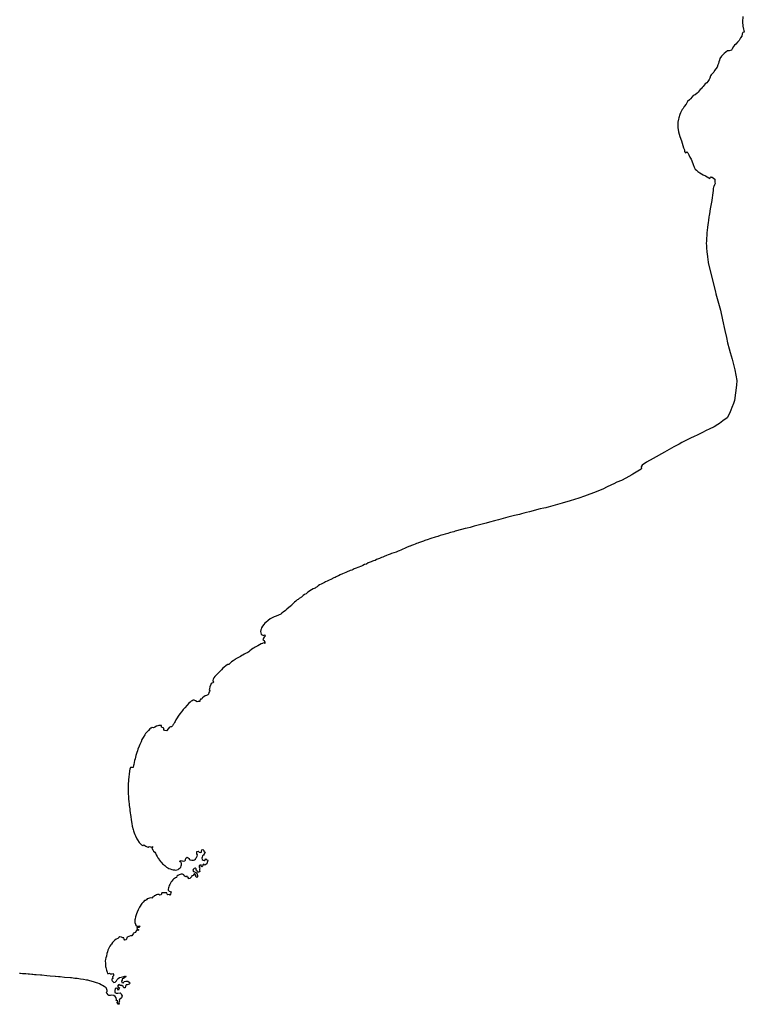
# Model space of a CAD drawing. Extents: x -74 to -34.8, y -33.8 to 5.3.
# Drawn here: x -42.18 to -40.961, y -22.998 to -21.34 of the extents above; entities that cross this region are included whole.
import ezdxf

# ---------------------------------------------------------------- set-up
doc = ezdxf.new("R2010")
doc.units = 0
doc.header["$LTSCALE"] = 2
doc.layers.add('UFEBRASIL', color=7, linetype='Continuous')

msp = doc.modelspace()

# ---------------------------------------------------------------- linework, layer by layer
at = {"layer": 'UFEBRASIL'}
msp.add_lwpolyline([(-40.9633, -21.335), (-40.9637, -21.344), (-40.9633, -21.3511), (-40.9621, -21.3562), (-40.9613, -21.3583), (-40.9606, -21.3614), (-40.9629, -21.3619), (-40.9641, -21.3639), (-40.9645, -21.3677), (-40.9671, -21.3707), (-40.969, -21.3755), (-40.9721, -21.378), (-40.9749, -21.3816), (-40.9769, -21.3832), (-40.9788, -21.3856), (-40.9809, -21.3892), (-40.9821, -21.3918), (-40.9859, -21.3926), (-40.9887, -21.3929), (-40.9918, -21.3947), (-40.9947, -21.397), (-40.9968, -21.3993), (-40.9989, -21.4019), (-41.0016, -21.4055), (-41.0024, -21.4085), (-41.0034, -21.4113), (-41.0043, -21.4139), (-41.0054, -21.4162), (-41.0062, -21.4201), (-41.0087, -21.4232), (-41.0107, -21.4258), (-41.0119, -21.4285), (-41.0149, -21.4314), (-41.0162, -21.4329), (-41.0173, -21.4349), (-41.0186, -21.4386), (-41.02, -21.4412), (-41.022, -21.4444), (-41.0221, -21.4445), (-41.0236, -21.4465), (-41.0266, -21.4483), (-41.028, -21.4506), (-41.0297, -21.4529), (-41.0316, -21.4543), (-41.0335, -21.4565), (-41.0351, -21.4579), (-41.0365, -21.4599), (-41.038, -21.4624), (-41.0402, -21.4642), (-41.0433, -21.4667), (-41.0467, -21.4681), (-41.0485, -21.47), (-41.0513, -21.4735), (-41.0531, -21.4753), (-41.0561, -21.4782), (-41.0585, -21.4826), (-41.0617, -21.4865), (-41.0637, -21.4896), (-41.0653, -21.4915), (-41.0682, -21.4972), (-41.0692, -21.4998), (-41.0709, -21.5054), (-41.0715, -21.5076), (-41.0726, -21.513), (-41.0726, -21.5169), (-41.0725, -21.5219), (-41.0713, -21.5288), (-41.0693, -21.5367), (-41.0666, -21.5443), (-41.0629, -21.556), (-41.0611, -21.5594), (-41.0611, -21.562), (-41.0598, -21.5641), (-41.0576, -21.5629), (-41.0557, -21.5643), (-41.0542, -21.5679), (-41.0525, -21.5714), (-41.0502, -21.5749), (-41.0489, -21.5777), (-41.0465, -21.5842), (-41.0451, -21.5884), (-41.0433, -21.5916), (-41.041, -21.5937), (-41.039, -21.5957), (-41.0357, -21.5982), (-41.0324, -21.5995), (-41.0296, -21.6012), (-41.0261, -21.603), (-41.0229, -21.6047), (-41.0201, -21.6063), (-41.0184, -21.6074), (-41.0171, -21.604), (-41.0162, -21.6055), (-41.0149, -21.6055), (-41.0145, -21.6053), (-41.0102, -21.6088), (-41.0101, -21.6135), (-41.0095, -21.6159), (-41.0108, -21.618), (-41.0121, -21.6209), (-41.0125, -21.6224), (-41.013, -21.6244), (-41.0132, -21.6282), (-41.0138, -21.6313), (-41.0144, -21.636), (-41.0148, -21.6396), (-41.0154, -21.6445), (-41.0178, -21.6587), (-41.0192, -21.6669), (-41.0197, -21.6699), (-41.0201, -21.6723), (-41.0211, -21.6782), (-41.0216, -21.6816), (-41.0222, -21.6853), (-41.0228, -21.6894), (-41.0233, -21.6953), (-41.0235, -21.6985), (-41.0237, -21.7017), (-41.0239, -21.7042), (-41.0241, -21.7074), (-41.0244, -21.7122), (-41.0247, -21.7177), (-41.0245, -21.7199), (-41.0242, -21.7241), (-41.0238, -21.7308), (-41.0227, -21.7388), (-41.0225, -21.7403), (-41.0222, -21.743), (-41.0214, -21.7497), (-41.0093, -21.7981), (-41.0084, -21.8017), (-41.0064, -21.8097), (-41.0053, -21.8135), (-41.0009, -21.8294), (-40.9973, -21.8456), (-40.9934, -21.8634), (-40.9907, -21.8755), (-40.9888, -21.8844), (-40.9863, -21.8941), (-40.9846, -21.9007), (-40.9812, -21.9115), (-40.9793, -21.9187), (-40.9767, -21.9295), (-40.9734, -21.9474), (-40.974, -21.9556), (-40.9771, -21.9811), (-40.979, -21.9866), (-40.9814, -21.9932), (-40.9831, -21.9975), (-40.9857, -22.0029), (-40.9897, -22.0106), (-40.9966, -22.0157), (-41.0026, -22.0202), (-41.0049, -22.0216), (-41.0114, -22.0254), (-41.0197, -22.0295), (-41.0247, -22.0319), (-41.0311, -22.035), (-41.0391, -22.0389), (-41.0459, -22.0422), (-41.0503, -22.0442), (-41.0579, -22.0481), (-41.0611, -22.0497), (-41.0655, -22.052), (-41.0705, -22.0545), (-41.079, -22.0591), (-41.0948, -22.0681), (-41.1141, -22.079), (-41.125, -22.085), (-41.1324, -22.0904), (-41.1341, -22.0927), (-41.1338, -22.0955), (-41.1345, -22.097), (-41.1482, -22.1055), (-41.1498, -22.1063), (-41.1598, -22.1118), (-41.1676, -22.116), (-41.1752, -22.1188), (-41.1775, -22.1199), (-41.178, -22.1203), (-41.1805, -22.1216), (-41.1841, -22.1235), (-41.1926, -22.1274), (-41.1979, -22.1299), (-41.2098, -22.1348), (-41.2295, -22.1421), (-41.2393, -22.1454), (-41.2464, -22.1479), (-41.254, -22.1503), (-41.267, -22.1541), (-41.2907, -22.1607), (-41.2929, -22.1612), (-41.295, -22.1617), (-41.298, -22.1624), (-41.304, -22.1638), (-41.322, -22.1688), (-41.327, -22.17), (-41.332, -22.1712), (-41.3358, -22.172), (-41.339, -22.1729), (-41.3473, -22.175), (-41.3586, -22.1777), (-41.3744, -22.1822), (-41.3811, -22.184), (-41.3896, -22.1862), (-41.3951, -22.1876), (-41.4155, -22.193), (-41.4222, -22.1948), (-41.427, -22.196), (-41.4308, -22.197), (-41.4368, -22.1986), (-41.4472, -22.2014), (-41.4495, -22.2021), (-41.4522, -22.2028), (-41.4551, -22.2036), (-41.4569, -22.2041), (-41.4596, -22.2049), (-41.4621, -22.2056), (-41.4644, -22.2063), (-41.4681, -22.2074), (-41.4726, -22.2087), (-41.4767, -22.21), (-41.4787, -22.2105), (-41.4809, -22.2114), (-41.4882, -22.2135), (-41.4943, -22.2156), (-41.4968, -22.2164), (-41.4986, -22.217), (-41.5009, -22.2179), (-41.509, -22.2209), (-41.5104, -22.2214), (-41.5124, -22.2222), (-41.5147, -22.2231), (-41.5174, -22.2242), (-41.5193, -22.2249), (-41.5207, -22.2255), (-41.5232, -22.2265), (-41.5239, -22.2267), (-41.5279, -22.2283), (-41.5316, -22.2299), (-41.5366, -22.2321), (-41.5386, -22.2331), (-41.5414, -22.2342), (-41.5433, -22.2347), (-41.5468, -22.2366), (-41.5504, -22.2376), (-41.5545, -22.239), (-41.5566, -22.2398), (-41.56, -22.2412), (-41.5628, -22.2421), (-41.5632, -22.2424), (-41.5668, -22.2436), (-41.5694, -22.2448), (-41.5711, -22.2454), (-41.5745, -22.2471), (-41.5766, -22.2476), (-41.5798, -22.2488), (-41.5821, -22.2504), (-41.5847, -22.2513), (-41.5865, -22.252), (-41.5885, -22.2526), (-41.5919, -22.2541), (-41.5936, -22.2548), (-41.5969, -22.2566), (-41.6001, -22.2575), (-41.6029, -22.2591), (-41.6049, -22.2599), (-41.611, -22.2622), (-41.614, -22.2637), (-41.6175, -22.2649), (-41.6191, -22.2657), (-41.6212, -22.2666), (-41.6242, -22.2677), (-41.6252, -22.268), (-41.6289, -22.2698), (-41.6314, -22.271), (-41.6342, -22.2722), (-41.637, -22.2733), (-41.6411, -22.275), (-41.6439, -22.2763), (-41.6453, -22.2772), (-41.6475, -22.278), (-41.6494, -22.279), (-41.6517, -22.2798), (-41.6569, -22.2826), (-41.6594, -22.2837), (-41.6631, -22.2853), (-41.6654, -22.2867), (-41.6674, -22.2878), (-41.6727, -22.2905), (-41.6757, -22.2917), (-41.6779, -22.2933), (-41.6799, -22.2948), (-41.682, -22.2962), (-41.6831, -22.297), (-41.6862, -22.2985), (-41.689, -22.3001), (-41.6954, -22.3041), (-41.6971, -22.3056), (-41.6983, -22.3065), (-41.701, -22.308), (-41.7032, -22.3097), (-41.7053, -22.3115), (-41.7063, -22.3123), (-41.7097, -22.3147), (-41.7117, -22.3162), (-41.7131, -22.3168), (-41.7155, -22.3189), (-41.7177, -22.321), (-41.7204, -22.3235), (-41.7225, -22.3255), (-41.723, -22.3261), (-41.7253, -22.3279), (-41.7274, -22.3299), (-41.731, -22.3327), (-41.7331, -22.3346), (-41.7352, -22.3363), (-41.7361, -22.3371), (-41.7394, -22.3394), (-41.7409, -22.3407), (-41.745, -22.3428), (-41.7489, -22.3442), (-41.7503, -22.3451), (-41.7519, -22.3455), (-41.7552, -22.3471), (-41.7568, -22.3476), (-41.7589, -22.349), (-41.7619, -22.3515), (-41.763, -22.3523), (-41.7656, -22.3543), (-41.7679, -22.3563), (-41.7694, -22.3586), (-41.7718, -22.3612), (-41.7734, -22.3637), (-41.7739, -22.366), (-41.7744, -22.3673), (-41.7748, -22.3699), (-41.7739, -22.3745), (-41.7721, -22.3758), (-41.7702, -22.3769), (-41.7678, -22.3757), (-41.767, -22.3778), (-41.769, -22.3799), (-41.7699, -22.3813), (-41.7711, -22.3844), (-41.7691, -22.3852), (-41.769, -22.3852), (-41.7675, -22.388), (-41.7678, -22.3902), (-41.7689, -22.3894), (-41.771, -22.3897), (-41.7719, -22.3901), (-41.774, -22.3911), (-41.777, -22.3927), (-41.7797, -22.3941), (-41.7809, -22.3947), (-41.784, -22.3964), (-41.7858, -22.3976), (-41.7878, -22.3987), (-41.7905, -22.4002), (-41.793, -22.4024), (-41.7945, -22.4043), (-41.7964, -22.4052), (-41.8003, -22.4074), (-41.8023, -22.4085), (-41.8046, -22.41), (-41.8066, -22.4108), (-41.8087, -22.4121), (-41.8101, -22.4129), (-41.8133, -22.4144), (-41.8164, -22.4162), (-41.8177, -22.417), (-41.8213, -22.4194), (-41.8239, -22.4212), (-41.8258, -22.4226), (-41.8286, -22.4257), (-41.8305, -22.4255), (-41.8313, -22.4261), (-41.8334, -22.4278), (-41.8361, -22.4302), (-41.8385, -22.4321), (-41.8408, -22.4347), (-41.8439, -22.4382), (-41.8517, -22.4457), (-41.8539, -22.4483), (-41.8548, -22.4503), (-41.8551, -22.4525), (-41.8541, -22.4552), (-41.8551, -22.4563), (-41.857, -22.4572), (-41.8579, -22.4576), (-41.8589, -22.4594), (-41.8602, -22.463), (-41.8609, -22.4664), (-41.8617, -22.4683), (-41.8601, -22.4701), (-41.8609, -22.471), (-41.8623, -22.4728), (-41.8626, -22.4754), (-41.8639, -22.477), (-41.866, -22.4776), (-41.8682, -22.4784), (-41.8706, -22.4801), (-41.8726, -22.4811), (-41.8735, -22.4831), (-41.8743, -22.4841), (-41.876, -22.4843), (-41.8774, -22.4865), (-41.8773, -22.488), (-41.8799, -22.4881), (-41.8819, -22.4884), (-41.8844, -22.4871), (-41.8866, -22.4858), (-41.8885, -22.4859), (-41.8903, -22.4866), (-41.8916, -22.4872), (-41.8936, -22.4888), (-41.8956, -22.4906), (-41.8987, -22.494), (-41.9025, -22.4986), (-41.9051, -22.5017), (-41.9064, -22.5032), (-41.9081, -22.5054), (-41.9107, -22.5086), (-41.9137, -22.5126), (-41.9156, -22.5154), (-41.9177, -22.5187), (-41.9187, -22.5214), (-41.9199, -22.5233), (-41.9207, -22.5255), (-41.9221, -22.5267), (-41.9231, -22.5291), (-41.9247, -22.5306), (-41.9266, -22.5305), (-41.9286, -22.5319), (-41.93, -22.5336), (-41.9334, -22.5374), (-41.9359, -22.5366), (-41.9378, -22.5361), (-41.9377, -22.533), (-41.9392, -22.5321), (-41.942, -22.5313), (-41.942, -22.5286), (-41.9441, -22.5282), (-41.9462, -22.5284), (-41.9479, -22.5289), (-41.9503, -22.5296), (-41.9531, -22.531), (-41.9554, -22.5323), (-41.9574, -22.5315), (-41.9593, -22.5327), (-41.9596, -22.5329), (-41.9612, -22.5341), (-41.9638, -22.5366), (-41.967, -22.5402), (-41.9684, -22.542), (-41.9697, -22.5441), (-41.9726, -22.5486), (-41.9746, -22.5522), (-41.9762, -22.5556), (-41.9784, -22.5606), (-41.9793, -22.563), (-41.9813, -22.5681), (-41.9823, -22.571), (-41.9833, -22.574), (-41.9847, -22.579), (-41.9862, -22.5843), (-41.987, -22.5875), (-41.9876, -22.5906), (-41.9883, -22.5941), (-41.9886, -22.5958), (-41.9895, -22.599), (-41.9917, -22.5992), (-41.994, -22.5988), (-41.995, -22.602), (-41.9956, -22.6047), (-41.9958, -22.6059), (-41.9963, -22.6096), (-41.9964, -22.6103), (-41.9968, -22.6147), (-41.9972, -22.62), (-41.9977, -22.6284), (-41.9979, -22.6321), (-41.9979, -22.6369), (-41.9979, -22.6403), (-41.9977, -22.6445), (-41.9975, -22.6468), (-41.9974, -22.6491), (-41.9971, -22.6525), (-41.9968, -22.6565), (-41.9963, -22.6609), (-41.996, -22.6632), (-41.9953, -22.6688), (-41.9951, -22.6708), (-41.9945, -22.6757), (-41.9941, -22.6783), (-41.9925, -22.6903), (-41.9919, -22.6934), (-41.9912, -22.6979), (-41.9895, -22.7036), (-41.9887, -22.7057), (-41.9875, -22.7092), (-41.9865, -22.712), (-41.9856, -22.714), (-41.9832, -22.7191), (-41.9824, -22.7207), (-41.9795, -22.7254), (-41.9779, -22.7272), (-41.9754, -22.729), (-41.9732, -22.7301), (-41.9712, -22.7292), (-41.9697, -22.7304), (-41.968, -22.7316), (-41.966, -22.7324), (-41.9641, -22.7331), (-41.9623, -22.7321), (-41.9603, -22.7324), (-41.9583, -22.733), (-41.9564, -22.7322), (-41.9574, -22.7338), (-41.9581, -22.7352), (-41.9566, -22.7378), (-41.9551, -22.7398), (-41.9532, -22.7416), (-41.9516, -22.7434), (-41.9507, -22.746), (-41.9493, -22.7489), (-41.9478, -22.7509), (-41.947, -22.7519), (-41.9454, -22.7546), (-41.9428, -22.7577), (-41.9413, -22.7593), (-41.9398, -22.761), (-41.9382, -22.7625), (-41.9366, -22.764), (-41.9363, -22.7642), (-41.9331, -22.7666), (-41.9313, -22.7678), (-41.9295, -22.7688), (-41.9274, -22.7697), (-41.9243, -22.7707), (-41.9221, -22.7712), (-41.92, -22.7715), (-41.9179, -22.7716), (-41.9159, -22.7713), (-41.9138, -22.7706), (-41.9121, -22.7693), (-41.9104, -22.7682), (-41.9092, -22.7668), (-41.9085, -22.7647), (-41.9079, -22.7629), (-41.9082, -22.7607), (-41.9087, -22.7586), (-41.9107, -22.7579), (-41.9104, -22.756), (-41.9085, -22.7555), (-41.9068, -22.7564), (-41.9047, -22.7569), (-41.9027, -22.7564), (-41.9013, -22.7553), (-41.9011, -22.7532), (-41.9003, -22.7513), (-41.8987, -22.75), (-41.897, -22.751), (-41.8954, -22.7523), (-41.8949, -22.7541), (-41.8932, -22.7547), (-41.8905, -22.7553), (-41.8881, -22.7551), (-41.886, -22.7544), (-41.8843, -22.7532), (-41.8839, -22.7514), (-41.8828, -22.7505), (-41.8815, -22.7482), (-41.8813, -22.7461), (-41.8825, -22.7444), (-41.882, -22.7426), (-41.882, -22.7405), (-41.88, -22.7401), (-41.8786, -22.7414), (-41.8768, -22.7423), (-41.8746, -22.7418), (-41.8742, -22.7398), (-41.874, -22.7379), (-41.8719, -22.7373), (-41.8705, -22.7387), (-41.8703, -22.7407), (-41.8683, -22.7413), (-41.8691, -22.743), (-41.8701, -22.7447), (-41.8711, -22.7465), (-41.8725, -22.748), (-41.8731, -22.7499), (-41.8737, -22.7519), (-41.8733, -22.7538), (-41.8717, -22.7549), (-41.8698, -22.7557), (-41.8683, -22.7544), (-41.8669, -22.7529), (-41.8654, -22.7542), (-41.8637, -22.7552), (-41.8643, -22.7572), (-41.865, -22.759), (-41.8655, -22.7611), (-41.8671, -22.7623), (-41.8689, -22.7633), (-41.8702, -22.7618), (-41.872, -22.7627), (-41.8723, -22.7648), (-41.8738, -22.7662), (-41.8751, -22.7647), (-41.8749, -22.7627), (-41.8767, -22.7632), (-41.8781, -22.7648), (-41.8785, -22.7668), (-41.8771, -22.7682), (-41.8775, -22.7702), (-41.8775, -22.7721), (-41.8774, -22.7742), (-41.8791, -22.7753), (-41.8811, -22.775), (-41.8818, -22.7731), (-41.8831, -22.7716), (-41.8833, -22.7696), (-41.8848, -22.7684), (-41.8869, -22.769), (-41.8885, -22.7705), (-41.8889, -22.7725), (-41.8879, -22.7743), (-41.8859, -22.7749), (-41.884, -22.7758), (-41.8825, -22.7771), (-41.8816, -22.7789), (-41.8812, -22.7809), (-41.881, -22.7829), (-41.8824, -22.7843), (-41.8837, -22.7828), (-41.884, -22.7808), (-41.8849, -22.779), (-41.8863, -22.7775), (-41.8874, -22.779), (-41.8884, -22.7808), (-41.8905, -22.7813), (-41.8915, -22.783), (-41.8929, -22.7845), (-41.8942, -22.7861), (-41.8962, -22.7864), (-41.8964, -22.7844), (-41.8983, -22.7836), (-41.8987, -22.7816), (-41.9001, -22.783), (-41.902, -22.7825), (-41.9038, -22.7816), (-41.904, -22.7795), (-41.9061, -22.7784), (-41.9084, -22.7784), (-41.9104, -22.7791), (-41.9121, -22.7798), (-41.914, -22.7809), (-41.9157, -22.782), (-41.9163, -22.784), (-41.9182, -22.7848), (-41.9198, -22.7858), (-41.9214, -22.787), (-41.9226, -22.7883), (-41.9242, -22.7903), (-41.9253, -22.7917), (-41.9267, -22.7938), (-41.9278, -22.7958), (-41.9287, -22.7978), (-41.9295, -22.7997), (-41.9301, -22.8017), (-41.9304, -22.8037), (-41.9304, -22.8057), (-41.9291, -22.8074), (-41.9272, -22.8079), (-41.9252, -22.8082), (-41.926, -22.8101), (-41.9264, -22.8121), (-41.9275, -22.8138), (-41.9291, -22.8127), (-41.9309, -22.8136), (-41.9323, -22.812), (-41.933, -22.8101), (-41.935, -22.8098), (-41.937, -22.8099), (-41.939, -22.8099), (-41.9411, -22.8099), (-41.9419, -22.8117), (-41.9425, -22.8136), (-41.9445, -22.8139), (-41.9463, -22.8128), (-41.9483, -22.8129), (-41.9502, -22.8136), (-41.952, -22.8145), (-41.954, -22.8148), (-41.9547, -22.8167), (-41.9567, -22.8172), (-41.9579, -22.8188), (-41.9598, -22.8186), (-41.9618, -22.8191), (-41.9638, -22.8194), (-41.9657, -22.8202), (-41.9671, -22.8217), (-41.9688, -22.8228), (-41.9706, -22.8231), (-41.9728, -22.8258), (-41.9746, -22.828), (-41.9757, -22.8294), (-41.9777, -22.8324), (-41.9788, -22.8342), (-41.9799, -22.8364), (-41.9811, -22.8387), (-41.9826, -22.8423), (-41.9839, -22.8454), (-41.9856, -22.8504), (-41.9863, -22.8536), (-41.9867, -22.8556), (-41.9864, -22.8598), (-41.9856, -22.8626), (-41.9848, -22.8642), (-41.9819, -22.8669), (-41.9797, -22.8657), (-41.9781, -22.8661), (-41.9801, -22.8683), (-41.9832, -22.8683), (-41.9827, -22.8712), (-41.9817, -22.8716), (-41.9801, -22.8724), (-41.9818, -22.8732), (-41.9838, -22.8727), (-41.9842, -22.8741), (-41.9857, -22.8768), (-41.9886, -22.878), (-41.9892, -22.8789), (-41.9918, -22.8824), (-41.994, -22.8825), (-41.9968, -22.8836), (-41.9994, -22.8849), (-42.0013, -22.8892), (-42.0035, -22.8898), (-42.0047, -22.8883), (-42.0052, -22.8856), (-42.0071, -22.8855), (-42.0092, -22.8849), (-42.0116, -22.8842), (-42.0134, -22.8853), (-42.0153, -22.8868), (-42.018, -22.8882), (-42.0201, -22.8897), (-42.0225, -22.8919), (-42.0243, -22.8937), (-42.026, -22.8963), (-42.0271, -22.8978), (-42.0289, -22.8997), (-42.03, -22.902), (-42.0311, -22.9044), (-42.0322, -22.9064), (-42.0324, -22.9091), (-42.0337, -22.9121), (-42.0345, -22.9165), (-42.0353, -22.9193), (-42.0358, -22.9219), (-42.0366, -22.925), (-42.0362, -22.9286), (-42.0362, -22.9315), (-42.0358, -22.9342), (-42.0356, -22.9359), (-42.0349, -22.9381), (-42.0345, -22.94), (-42.033, -22.9437), (-42.0327, -22.9459), (-42.0309, -22.9459), (-42.0292, -22.945), (-42.0279, -22.9463), (-42.0255, -22.9462), (-42.0235, -22.9458), (-42.0227, -22.9473), (-42.0227, -22.9496), (-42.0241, -22.9517), (-42.0236, -22.954), (-42.0254, -22.9553), (-42.0255, -22.9573), (-42.0249, -22.9582), (-42.0218, -22.9609), (-42.0195, -22.9603), (-42.0177, -22.9582), (-42.0163, -22.9561), (-42.0145, -22.9544), (-42.0123, -22.9527), (-42.0094, -22.9518), (-42.0072, -22.9517), (-42.0051, -22.9509), (-42.0024, -22.9496), (-42.0016, -22.9516), (-42.0036, -22.9527), (-42.0055, -22.954), (-42.008, -22.9549), (-42.0077, -22.9572), (-42.0088, -22.9587), (-42.0086, -22.9607), (-42.0058, -22.9615), (-42.0048, -22.9595), (-42.0019, -22.959), (-41.9999, -22.9587), (-41.9985, -22.9588), (-41.9961, -22.9602), (-41.9947, -22.9619), (-41.9962, -22.9639), (-41.9995, -22.9651), (-42.0011, -22.965), (-42.0026, -22.9673), (-42.0031, -22.9697), (-42.0049, -22.9697), (-42.0063, -22.9677), (-42.0085, -22.9662), (-42.0111, -22.9659), (-42.0137, -22.9644), (-42.0159, -22.9673), (-42.0146, -22.9687), (-42.0123, -22.9697), (-42.0131, -22.9709), (-42.0133, -22.9713), (-42.0141, -22.9738), (-42.0158, -22.971), (-42.0181, -22.9704), (-42.0195, -22.9717), (-42.0203, -22.9744), (-42.0201, -22.9777), (-42.0183, -22.979), (-42.0158, -22.979), (-42.015, -22.9789), (-42.0115, -22.9786), (-42.0096, -22.9799), (-42.0089, -22.9819), (-42.0079, -22.9836), (-42.0089, -22.9865), (-42.0099, -22.9871), (-42.013, -22.99), (-42.0126, -22.9922), (-42.0134, -22.9946), (-42.0128, -22.9977), (-42.0146, -22.9974), (-42.0161, -22.9949), (-42.0154, -22.992), (-42.0179, -22.9914), (-42.0177, -22.9895), (-42.0178, -22.9866), (-42.0195, -22.9848), (-42.0218, -22.9828), (-42.0254, -22.9823), (-42.0277, -22.9831), (-42.0302, -22.983), (-42.0315, -22.9815), (-42.0334, -22.9794), (-42.0348, -22.9776), (-42.0331, -22.9763), (-42.033, -22.9744), (-42.0342, -22.9712), (-42.0351, -22.9702), (-42.0383, -22.9676), (-42.0413, -22.9659), (-42.0435, -22.9648), (-42.046, -22.9634), (-42.0487, -22.9622), (-42.0514, -22.9613), (-42.0548, -22.9602), (-42.0562, -22.9598), (-42.0625, -22.9581), (-42.0656, -22.9572), (-42.0679, -22.9568), (-42.0732, -22.9559), (-42.0779, -22.9551), (-42.0839, -22.9544), (-42.0879, -22.954), (-42.0935, -22.9533), (-42.0952, -22.9532), (-42.1051, -22.9523), (-42.1123, -22.9516), (-42.1153, -22.9513), (-42.1199, -22.9509), (-42.1207, -22.9508), (-42.129, -22.9501), (-42.1346, -22.9496), (-42.143, -22.9489), (-42.1456, -22.9486), (-42.1525, -22.948), (-42.1556, -22.9478), (-42.1584, -22.9476), (-42.1602, -22.9474), (-42.1641, -22.9471), (-42.1664, -22.9469), (-42.1702, -22.9466), (-42.1716, -22.9464), (-42.1759, -22.9461), (-42.1792, -22.9458), (-42.181, -22.9457)], dxfattribs=at)

doc.saveas('drawing.dxf')
